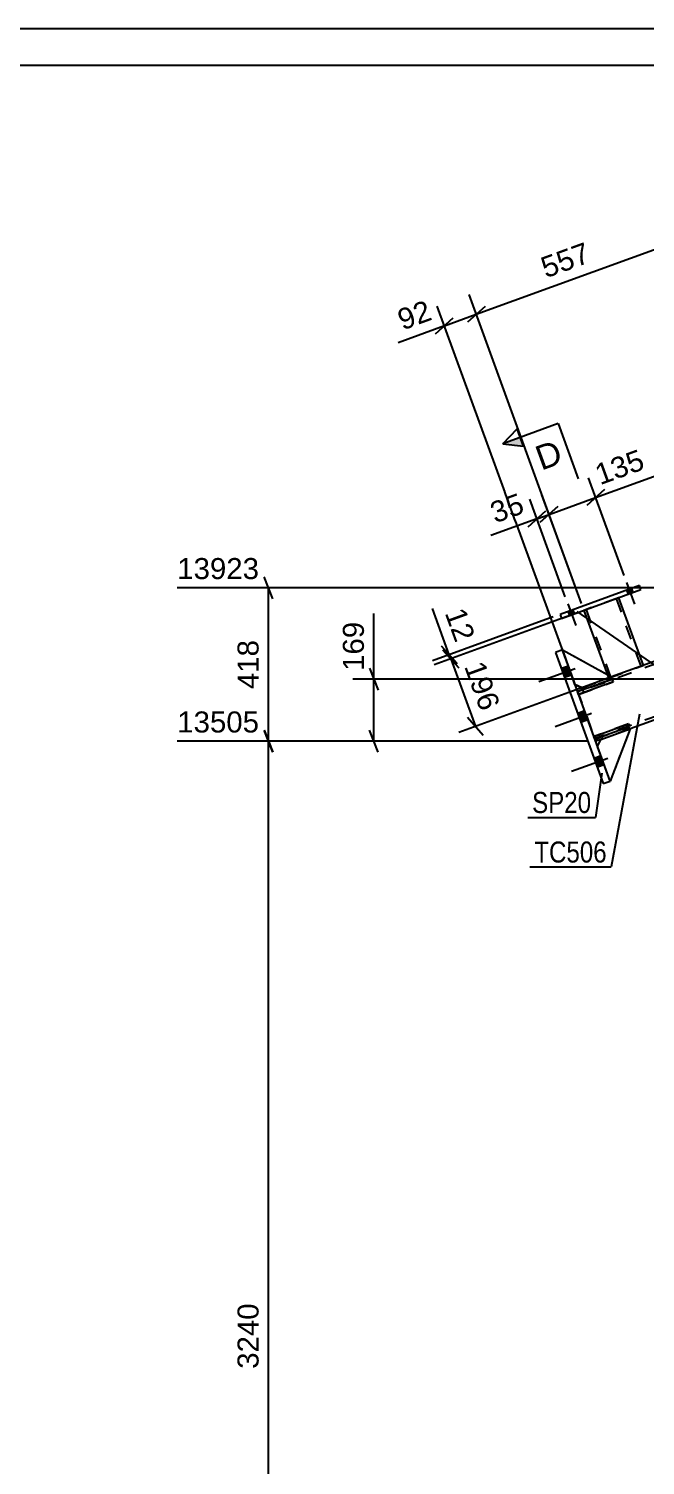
# Model space of a CAD drawing. Header units: millimetres. Extents: x -353 to 488, y -226 to 368.
# Drawn here: x -113 to -29, y 172.8 to 368.4 of the extents above; entities that cross this region are included whole.
import ezdxf

# ---------------------------------------------------------------- set-up
doc = ezdxf.new("R2010")
doc.units = ezdxf.units.MM
doc.linetypes.add('DXK_LINE_DOT2', pattern=[3.9198, 1.9599, -1.9599])
doc.styles.add('Arial', font='ARIAL.TTF', dxfattribs={"height": 0.2})
doc.styles.add('Arial Narrow', font='ARIALN.TTF', dxfattribs={"height": 0.2})

# ---------------------------------------------------------------- blocks, each defined once
blk = doc.blocks.new('Unknown-284857872-7001')
at = {"color": 5, "linetype": 'Continuous'}
for p, q in [((488.14, 368.39), (-352.86, 368.39)), ((483.14, 363.39), (-347.86, 363.39))]:
    blk.add_line(p, q, dxfattribs=at)
blk = doc.blocks.new('Part-284857872-1280 - 1136')
at = {"color": 2, "linetype": 'Continuous'}
for p, q in [((-29.83, 292.56), (-40.63, 288.63)), ((-40.43, 288.07), (-29.62, 292)), ((-29.62, 292), (-29.83, 292.56)), ((-40.63, 288.63), (-40.43, 288.07))]:
    blk.add_line(p, q, dxfattribs=at)
blk = doc.blocks.new('Part-284857872-1279 - 1136')
at = {"color": 7, "linetype": 'DXK_LINE_DOT2'}
for p, q in [((-32.67, 290.89), (-37.37, 289.18)), ((-29.6, 281.57), (-32.96, 290.79)), ((-37.09, 289.28), (-33.74, 280.07)), ((-34.18, 280.4), (-34.02, 279.96)), ((-34.02, 279.96), (-29.32, 281.67)), ((-29.32, 281.67), (-29.32, 281.68)), ((-29.32, 281.68), (-29.32, 281.67))]:
    blk.add_line(p, q, dxfattribs=at)
at = {"color": 2, "linetype": 'Continuous'}
for p, q in [((-32.67, 290.89), (-29.32, 281.68)), ((-37.37, 289.18), (-34.18, 280.4))]:
    blk.add_line(p, q, dxfattribs=at)
blk = doc.blocks.new('Part-284857872-1301 - 1136')
at = {"color": 7, "linetype": 'DXK_LINE_DOT2'}
for p, q in [((-33.64, 280.11), (-40.31, 283.8)), ((-40.31, 283.8), (-38.6, 279.1)), ((-37.64, 278.65), (-33.64, 280.11)), ((-38.6, 279.1), (-37.64, 278.65))]:
    blk.add_line(p, q, dxfattribs=at)
blk = doc.blocks.new('Part-284857872-1303 - 1136')
at = {"color": 7, "linetype": 'DXK_LINE_DOT2'}
for p, q in [((-35.07, 271.6), (-31.08, 273.06)), ((-31.08, 273.06), (-33.81, 265.94)), ((-35.52, 270.64), (-35.07, 271.6)), ((-33.81, 265.94), (-35.52, 270.64))]:
    blk.add_line(p, q, dxfattribs=at)
blk = doc.blocks.new('Part-284857872-1297 - 1136')
at = {"color": 7, "linetype": 'DXK_LINE_DOT2'}
for p, q in [((-33.54, 279.82), (-38.24, 278.11)), ((-33.4, 279.45), (-33.54, 279.82)), ((-38.24, 278.11), (-38.1, 277.74)), ((-38.1, 277.74), (-33.4, 279.45)), ((-37.4, 277.99), (-37.53, 278.37))]:
    blk.add_line(p, q, dxfattribs=at)
blk = doc.blocks.new('Part-284857872-1226 - 1136')
at = {"color": 7, "linetype": 'DXK_LINE_DOT2'}
for p, q in [((-12.5, 287.8), (-16.91, 286.2)), ((-12.5, 279.82), (-12.5, 287.8)), ((-12.5, 287.38), (-38.2, 278.02)), ((-33.64, 280.11), (-37.64, 278.65)), ((-12.5, 280.25), (-35.91, 271.72)), ((-12.5, 279.82), (-14.34, 279.15)), ((-38.34, 278.4), (-35.78, 271.35)), ((-31.08, 273.06), (-35.07, 271.6))]:
    blk.add_line(p, q, dxfattribs=at)
at = {"color": 2, "linetype": 'Continuous'}
for p, q in [((-16.91, 286.2), (-33.64, 280.11)), ((-37.64, 278.65), (-38.34, 278.4)), ((-14.34, 279.15), (-31.08, 273.06)), ((-35.07, 271.6), (-35.78, 271.35))]:
    blk.add_line(p, q, dxfattribs=at)
blk = doc.blocks.new('Part-284857872-1300 - 1136')
at = {"color": 2, "linetype": 'Continuous'}
for p, q in [((-36.02, 272.01), (-31.32, 273.72)), ((-35.88, 271.63), (-36.02, 272.01)), ((-31.18, 273.34), (-35.88, 271.63)), ((-31.32, 273.72), (-31.18, 273.34))]:
    blk.add_line(p, q, dxfattribs=at)
at = {"color": 7, "linetype": 'DXK_LINE_DOT2'}
blk.add_line((-35.17, 271.89), (-35.31, 272.26), dxfattribs=at)
blk = doc.blocks.new('Part-284857872-1299 - 1136')
at = {"color": 2, "linetype": 'Continuous'}
for p, q in [((-38.24, 278.11), (-33.54, 279.82)), ((-33.54, 279.82), (-33.4, 279.45)), ((-38.1, 277.74), (-38.24, 278.11)), ((-33.4, 279.45), (-38.1, 277.74))]:
    blk.add_line(p, q, dxfattribs=at)
at = {"color": 7, "linetype": 'DXK_LINE_DOT2'}
blk.add_line((-37.4, 277.99), (-37.53, 278.37), dxfattribs=at)
blk = doc.blocks.new('Part-284857872-1298 - 1136')
at = {"color": 7, "linetype": 'DXK_LINE_DOT2'}
for p, q in [((-31.32, 273.72), (-36.02, 272.01)), ((-36.02, 272.01), (-35.88, 271.63)), ((-35.88, 271.63), (-31.18, 273.34)), ((-35.17, 271.89), (-35.31, 272.26)), ((-31.18, 273.34), (-31.32, 273.72))]:
    blk.add_line(p, q, dxfattribs=at)
blk = doc.blocks.new('Part-284857872-1241 - 1136')
at = {"color": 2, "linetype": 'Continuous'}
for p, q in [((-40.31, 283.8), (-41.25, 283.46)), ((-33.81, 265.94), (-40.31, 283.8)), ((-41.25, 283.46), (-34.75, 265.6)), ((-34.75, 265.6), (-33.81, 265.94))]:
    blk.add_line(p, q, dxfattribs=at)
blk = doc.blocks.new('Part-284857872-1302 - 1136')
at = {"color": 2, "linetype": 'Continuous'}
for p, q in [((-40.31, 283.8), (-33.64, 280.11)), ((-33.64, 280.11), (-37.64, 278.65)), ((-37.64, 278.65), (-38.6, 279.1))]:
    blk.add_line(p, q, dxfattribs=at)
at = {"color": 7, "linetype": 'DXK_LINE_DOT2'}
blk.add_line((-38.6, 279.1), (-40.31, 283.8), dxfattribs=at)
blk = doc.blocks.new('Part-284857872-1304 - 1136')
at = {"color": 2, "linetype": 'Continuous'}
for p, q in [((-35.07, 271.6), (-31.08, 273.06)), ((-31.08, 273.06), (-33.81, 265.94)), ((-35.52, 270.64), (-35.07, 271.6))]:
    blk.add_line(p, q, dxfattribs=at)
at = {"color": 7, "linetype": 'DXK_LINE_DOT2'}
blk.add_line((-33.81, 265.94), (-35.52, 270.64), dxfattribs=at)
blk = doc.blocks.new('Bolt-284857872-1317 - 1136')
at = {"linetype": 'Continuous'}
for points in [[(-39.06, 280.37), (-39.5, 281.59), (-40.44, 281.25), (-40, 280.03)], [(-39.06, 280.37), (-39.5, 281.59), (-40.44, 281.25), (-40, 280.03)], [(-39.06, 280.37), (-39.5, 281.59), (-40.44, 281.25), (-40, 280.03)], [(-36.84, 274.26), (-37.28, 275.48), (-38.22, 275.14), (-37.78, 273.92)], [(-36.84, 274.26), (-37.28, 275.48), (-38.22, 275.14), (-37.78, 273.92)], [(-34.61, 268.15), (-35.06, 269.37), (-36, 269.03), (-35.55, 267.81)], [(-34.61, 268.15), (-35.06, 269.37), (-36, 269.03), (-35.55, 267.81)], [(-34.61, 268.15), (-35.06, 269.37), (-36, 269.03), (-35.55, 267.81)]]:
    blk.add_hatch(color=1, dxfattribs=at).paths.add_polyline_path(points)
at = {"color": 1, "linetype": 'Continuous'}
for p, q in [((-38.58, 281.24), (-43.51, 279.44)), ((-38.58, 281.24), (-43.51, 279.44)), ((-38.58, 281.24), (-43.51, 279.44)), ((-39.5, 281.59), (-40.44, 281.25)), ((-39.5, 281.59), (-40.44, 281.25)), ((-39.5, 281.59), (-40.44, 281.25)), ((-39.06, 280.37), (-40, 280.03)), ((-39.06, 280.37), (-40, 280.03)), ((-39.06, 280.37), (-40, 280.03)), ((-36.35, 275.13), (-41.29, 273.33)), ((-36.35, 275.13), (-41.29, 273.33)), ((-37.28, 275.48), (-38.22, 275.14)), ((-37.28, 275.48), (-38.22, 275.14)), ((-36.84, 274.26), (-37.78, 273.92)), ((-36.84, 274.26), (-37.78, 273.92)), ((-34.13, 269.02), (-39.06, 267.22)), ((-34.13, 269.02), (-39.06, 267.22)), ((-34.13, 269.02), (-39.06, 267.22)), ((-35.06, 269.37), (-36, 269.03)), ((-35.06, 269.37), (-36, 269.03)), ((-35.06, 269.37), (-36, 269.03)), ((-34.61, 268.15), (-35.55, 267.81)), ((-34.61, 268.15), (-35.55, 267.81)), ((-34.61, 268.15), (-35.55, 267.81))]:
    blk.add_line(p, q, dxfattribs=at)
blk = doc.blocks.new('Bolt-284857872-1323 - 1136')
at = {"linetype": 'Continuous'}
for points in [[(-30.91, 292.17), (-31.56, 291.93), (-31.36, 291.37), (-30.7, 291.61)], [(-30.91, 292.17), (-31.56, 291.93), (-31.36, 291.37), (-30.7, 291.61)], [(-38.89, 289.26), (-39.55, 289.02), (-39.35, 288.46), (-38.69, 288.7)], [(-38.89, 289.26), (-39.55, 289.02), (-39.35, 288.46), (-38.69, 288.7)]]:
    blk.add_hatch(color=1, dxfattribs=at).paths.add_polyline_path(points)
at = {"color": 1, "linetype": 'Continuous'}
for p, q in [((-31.58, 292.99), (-30.5, 290.03)), ((-31.58, 292.99), (-30.5, 290.03)), ((-31.56, 291.93), (-31.36, 291.37)), ((-31.56, 291.93), (-31.36, 291.37)), ((-30.91, 292.17), (-30.7, 291.61)), ((-30.91, 292.17), (-30.7, 291.61)), ((-39.56, 290.08), (-38.49, 287.12)), ((-39.56, 290.08), (-38.49, 287.12)), ((-39.55, 289.02), (-39.35, 288.46)), ((-39.55, 289.02), (-39.35, 288.46)), ((-38.89, 289.26), (-38.69, 288.7)), ((-38.89, 289.26), (-38.69, 288.7))]:
    blk.add_line(p, q, dxfattribs=at)
blk = doc.blocks.new('StraightDimension-284857872-19759 - 1136')
at = {"color": 7, "linetype": 'Continuous'}
for p, q in [((-39.91, 291.02), (-44.75, 304.33)), ((-40.93, 303.33), (-43.33, 301.17)), ((-37.71, 290.12), (-43.1, 304.93)), ((-44.98, 300.57), (-42.57, 302.73)), ((-43.77, 301.65), (-42.13, 302.25))]:
    blk.add_line(p, q, dxfattribs=at)
at = {"color": 0}
blk.add_wipeout([(-44.52, 302.18), (-45.96, 306.12), (-51.27, 304.19), (-49.83, 300.24)], dxfattribs=at)
at = {"color": 7, "linetype": 'Continuous'}
blk.add_line((-43.77, 301.65), (-50.07, 299.36), dxfattribs=at)
blk.add_line((-43.77, 301.65), (-50.07, 299.36), dxfattribs=at)
at = {"color": 3, "style": 'Arial'}
blk.add_text('35', height=2.865, rotation=20.002, dxfattribs=at).set_placement((-49.47, 301.01))
blk = doc.blocks.new('StraightDimension-284857872-19063 - 1136')
at = {"color": 7, "linetype": 'Continuous'}
for p, q in [((-79.72, 290.74), (-80.92, 293.74)), ((-13.5, 292.24), (-92.74, 292.24)), ((-80.32, 271.35), (-80.32, 292.24)), ((-80.92, 272.85), (-79.72, 269.85)), ((-36.78, 271.35), (-92.74, 271.35))]:
    blk.add_line(p, q, dxfattribs=at)
at = {"color": 0, "linetype": 'Continuous'}
blk.add_wipeout([(-81.02, 292.84), (-81.02, 297.04), (-93.34, 297.04), (-93.34, 292.84)], dxfattribs=at)
at = {"color": 0}
blk.add_wipeout([(-81.07, 285.73), (-85.27, 285.73), (-85.27, 277.86), (-81.07, 277.86)], dxfattribs=at)
at = {"color": 3, "linetype": 'Continuous', "style": 'Arial'}
blk.add_text('13923', height=2.865, dxfattribs=at).set_placement((-92.74, 293.44))
at = {"color": 3, "style": 'Arial'}
blk.add_text('418', height=2.865, rotation=90.0002, dxfattribs=at).set_placement((-81.67, 278.46))
blk = doc.blocks.new('StraightDimension-284857872-19064 - 1136')
at = {"color": 7, "linetype": 'Continuous'}
for p, q in [((-79.72, 269.85), (-80.92, 272.85)), ((-36.78, 271.35), (-92.74, 271.35)), ((-80.32, 109.35), (-80.32, 271.35)), ((-80.92, 110.85), (-79.72, 107.85)), ((-25.03, 109.35), (-92.74, 109.35))]:
    blk.add_line(p, q, dxfattribs=at)
at = {"color": 0, "linetype": 'Continuous'}
blk.add_wipeout([(-81.02, 271.95), (-81.02, 276.15), (-93.34, 276.15), (-93.34, 271.95)], dxfattribs=at)
at = {"color": 0}
blk.add_wipeout([(-81.07, 195.39), (-85.27, 195.39), (-85.27, 185.3), (-81.07, 185.3)], dxfattribs=at)
at = {"color": 3, "linetype": 'Continuous', "style": 'Arial'}
blk.add_text('13505', height=2.865, dxfattribs=at).set_placement((-92.74, 272.55))
at = {"color": 3, "style": 'Arial'}
blk.add_text('3240', height=2.865, rotation=90.0002, dxfattribs=at).set_placement((-81.67, 185.9))
blk = doc.blocks.new('StraightDimension-284857872-19758 - 1136')
at = {"color": 7, "linetype": 'Continuous'}
for p, q in [((-31.92, 293.93), (-36.76, 307.24)), ((-34.58, 305.63), (-36.99, 303.48)), ((-43.33, 301.17), (-40.93, 303.33)), ((-37.71, 290.12), (-43.1, 304.93)), ((-42.13, 302.25), (-35.79, 304.56))]:
    blk.add_line(p, q, dxfattribs=at)
at = {"color": 0}
blk.add_wipeout([(-28.15, 308.13), (-29.59, 312.08), (-36.99, 309.39), (-35.55, 305.44)], dxfattribs=at)
at = {"color": 7, "linetype": 'Continuous'}
blk.add_line((-35.79, 304.56), (-27.4, 307.61), dxfattribs=at)
blk.add_line((-35.79, 304.56), (-27.4, 307.61), dxfattribs=at)
at = {"color": 3, "style": 'Arial'}
blk.add_text('135', height=2.865, rotation=20.002, dxfattribs=at).set_placement((-35.19, 306.21))
blk = doc.blocks.new('StraightDimension-284857872-21582 - 1136')
at = {"color": 7, "linetype": 'Continuous'}
for p, q in [((-38.31, 288.84), (-57.77, 281.76)), ((-56.59, 283.78), (-54.43, 281.37)), ((-55.51, 282.58), (-52.16, 273.37)), ((-34.96, 279.63), (-54.41, 272.55)), ((-51.08, 272.16), (-53.24, 274.57))]:
    blk.add_line(p, q, dxfattribs=at)
at = {"color": 0}
blk.add_wipeout([(-51.78, 274.53), (-47.84, 275.97), (-50.53, 283.36), (-54.48, 281.93)], dxfattribs=at)
at = {"color": 3, "style": 'Arial'}
blk.add_text('196', height=2.865, rotation=-69.9983, dxfattribs=at).set_placement((-53.71, 281.57))
blk = doc.blocks.new('StraightDimension-284857872-21583 - 1136')
at = {"color": 7, "linetype": 'Continuous'}
for p, q in [((-41.57, 288.29), (-57.97, 282.32)), ((-38.31, 288.84), (-57.77, 281.76)), ((-56.79, 284.35), (-54.64, 281.94)), ((-54.43, 281.37), (-56.59, 283.78)), ((-55.72, 283.14), (-55.51, 282.58))]:
    blk.add_line(p, q, dxfattribs=at)
at = {"color": 0}
blk.add_wipeout([(-55.19, 283.89), (-51.24, 285.33), (-53.18, 290.63), (-57.12, 289.2)], dxfattribs=at)
at = {"color": 7, "linetype": 'Continuous'}
blk.add_line((-55.72, 283.14), (-58.01, 289.43), dxfattribs=at)
blk.add_line((-55.72, 283.14), (-58.01, 289.43), dxfattribs=at)
at = {"color": 3, "style": 'Arial'}
blk.add_text('12', height=2.865, rotation=-69.9983, dxfattribs=at).set_placement((-56.35, 288.84))
blk = doc.blocks.new('StraightDimension-284857872-22024 - 1136')
at = {"color": 7, "linetype": 'Continuous'}
for p, q in [((-13.5, 279.82), (-68.83, 279.82)), ((-66.58, 281.32), (-65.38, 278.32)), ((-65.98, 271.35), (-65.98, 279.82)), ((-65.38, 269.85), (-66.58, 272.85)), ((-36.78, 271.35), (-68.83, 271.35))]:
    blk.add_line(p, q, dxfattribs=at)
at = {"color": 0}
blk.add_wipeout([(-66.73, 288.22), (-70.93, 288.22), (-70.93, 280.34), (-66.73, 280.34)], dxfattribs=at)
at = {"color": 7, "linetype": 'Continuous'}
blk.add_line((-65.98, 279.82), (-65.98, 288.74), dxfattribs=at)
blk.add_line((-65.98, 279.82), (-65.98, 288.74), dxfattribs=at)
at = {"color": 3, "style": 'Arial'}
blk.add_text('169', height=2.865, rotation=90.0002, dxfattribs=at).set_placement((-67.33, 280.94))
blk = doc.blocks.new('StraightDimension-284857872-35059 - 1136')
at = {"color": 7, "linetype": 'Continuous'}
for p, q in [((-14.46, 307.63), (-26.86, 341.7)), ((-52.05, 329.5), (-25.89, 339.02)), ((-27.09, 337.94), (-24.68, 340.1)), ((-37.71, 290.12), (-53.02, 332.18)), ((-50.84, 330.58), (-53.25, 328.42))]:
    blk.add_line(p, q, dxfattribs=at)
at = {"color": 0}
blk.add_wipeout([(-35.53, 336.31), (-36.96, 340.26), (-44.36, 337.56), (-42.92, 333.62)], dxfattribs=at)
at = {"color": 3, "style": 'Arial'}
blk.add_text('557', height=2.865, rotation=20.002, dxfattribs=at).set_placement((-42.56, 334.39))
blk = doc.blocks.new('StraightDimension-284857872-35060 - 1136')
at = {"color": 7, "linetype": 'Continuous'}
for p, q in [((-38.68, 279.34), (-57.34, 330.6)), ((-37.71, 290.12), (-53.02, 332.18)), ((-57.57, 326.85), (-55.16, 329)), ((-56.37, 327.93), (-52.05, 329.5)), ((-50.84, 330.58), (-53.25, 328.42))]:
    blk.add_line(p, q, dxfattribs=at)
at = {"color": 0}
blk.add_wipeout([(-57.12, 328.45), (-58.56, 332.4), (-63.86, 330.47), (-62.43, 326.52)], dxfattribs=at)
at = {"color": 7, "linetype": 'Continuous'}
blk.add_line((-56.37, 327.93), (-62.66, 325.63), dxfattribs=at)
blk.add_line((-56.37, 327.93), (-62.66, 325.63), dxfattribs=at)
at = {"color": 3, "style": 'Arial'}
blk.add_text('92', height=2.865, rotation=20.002, dxfattribs=at).set_placement((-62.07, 327.29))
blk = doc.blocks.new('Mark-284857872-21417 - 1136')
at = {"color": 0}
blk.add_wipeout([(-36.39, 261.59), (-36.39, 264.59), (-44.43, 264.59), (-44.43, 261.59)], dxfattribs=at)
blk.add_wipeout([(-36.39, 261.59), (-36.39, 264.59), (-44.43, 264.59), (-44.43, 261.59)], dxfattribs=at)
at = {"color": 30, "linetype": 'Continuous'}
for p in [(-34.95, 267.03), (-45.03, 260.99)]:
    blk.add_line(p, (-35.79, 260.99), dxfattribs=at)
at = {"color": 3, "style": 'Arial Narrow'}
blk.add_text('SP20', height=2.863, dxfattribs=at).set_placement((-44.43, 261.59))
blk = doc.blocks.new('Mark-284857872-21421 - 1136')
at = {"color": 0}
blk.add_wipeout([(-34.26, 254.84), (-34.26, 257.84), (-44.13, 257.84), (-44.13, 254.84)], dxfattribs=at)
blk.add_wipeout([(-34.26, 254.84), (-34.26, 257.84), (-44.13, 257.84), (-44.13, 254.84)], dxfattribs=at)
at = {"color": 30, "linetype": 'Continuous'}
for p in [(-29.83, 275.06), (-44.73, 254.24)]:
    blk.add_line(p, (-33.66, 254.24), dxfattribs=at)
at = {"color": 3, "style": 'Arial Narrow'}
blk.add_text('TC506', height=2.863, dxfattribs=at).set_placement((-44.13, 254.84))
blk = doc.blocks.new('SectionMark-284857872-21795 - 1136')
at = {"linetype": 'Continuous'}
blk.add_hatch(color=6, dxfattribs=at).paths.add_polyline_path([(-46.05, 312.74), (-45.62, 311.56), (-48.4, 311.88)])
at = {"color": 6, "linetype": 'Continuous'}
for p, q in [((-48.4, 311.88), (-46.48, 313.91)), ((-45.62, 311.56), (-46.48, 313.91)), ((-48.4, 311.88), (-45.62, 311.56)), ((-23.59, 251.01), (-26.36, 251.33))]:
    blk.add_line(p, q, dxfattribs=at)
at = {"color": 0, "linetype": 'Continuous'}
for points in [[(-40.03, 309.34), (-41.22, 312.63), (-44.39, 311.48), (-43.19, 308.19)], [(-20.38, 255.37), (-21.58, 258.66), (-24.75, 257.51), (-23.55, 254.22)]]:
    blk.add_wipeout(points, dxfattribs=at)
at = {"linetype": 'Continuous'}
blk.add_hatch(color=6, dxfattribs=at).paths.add_polyline_path([(-24.44, 253.36), (-24.01, 252.19), (-26.36, 251.33)])
at = {"color": 6, "linetype": 'Continuous'}
for p, q in [((-40.88, 314.62), (-48.4, 311.88)), ((-40.88, 314.62), (-38.15, 307.1)), ((-18.85, 254.07), (-21.58, 261.58)), ((-18.85, 254.07), (-26.36, 251.33)), ((-26.36, 251.33), (-24.44, 253.36)), ((-24.44, 253.36), (-23.59, 251.01))]:
    blk.add_line(p, q, dxfattribs=at)
at = {"color": 3, "linetype": 'Continuous', "style": 'Arial'}
for p in [(-43.19, 308.19), (-23.55, 254.22)]:
    blk.add_text('D', height=3.34, rotation=20.002, dxfattribs=at).set_placement(p)
blk = doc.blocks.new('Mark-284857872-29814 - 1136')
at = {"color": 0}
blk.add_wipeout([(-0.37, 270.31), (-0.37, 273.31), (-9.87, 273.31), (-9.87, 270.31)], dxfattribs=at)
blk.add_wipeout([(-0.37, 270.31), (-0.37, 273.31), (-9.87, 273.31), (-9.87, 270.31)], dxfattribs=at)
at = {"color": 30, "linetype": 'Continuous'}
for p, q in [((-38.34, 289.01), (-10.47, 269.71)), ((-10.47, 269.71), (0.23, 269.71))]:
    blk.add_line(p, q, dxfattribs=at)
at = {"color": 3, "style": 'Arial Narrow'}
blk.add_text('PL580', height=2.863, dxfattribs=at).set_placement((-9.87, 270.31))

msp = doc.modelspace()

# ---------------------------------------------------------------- block references
for name in ['Unknown-284857872-7001', 'Part-284857872-1280 - 1136', 'Bolt-284857872-1323 - 1136', 'Part-284857872-1279 - 1136', 'Part-284857872-1226 - 1136', 'Part-284857872-1241 - 1136', 'Part-284857872-1301 - 1136', 'Part-284857872-1302 - 1136', 'Bolt-284857872-1317 - 1136', 'Part-284857872-1297 - 1136', 'Part-284857872-1299 - 1136', 'Part-284857872-1300 - 1136', 'Part-284857872-1298 - 1136', 'Part-284857872-1303 - 1136', 'Part-284857872-1304 - 1136']:
    msp.add_blockref(name, (0, 0))

# ---------------------------------------------------------------- next in the draw order: block references
msp.add_blockref('StraightDimension-284857872-19759 - 1136', (0, 0))

# ---------------------------------------------------------------- next in the draw order: block references
msp.add_blockref('StraightDimension-284857872-19063 - 1136', (0, 0))

# ---------------------------------------------------------------- next in the draw order: block references
for name in ['StraightDimension-284857872-19758 - 1136', 'StraightDimension-284857872-19064 - 1136']:
    msp.add_blockref(name, (0, 0))

# ---------------------------------------------------------------- next in the draw order: block references
for name in ['StraightDimension-284857872-21582 - 1136', 'Mark-284857872-21417 - 1136']:
    msp.add_blockref(name, (0, 0))

# ---------------------------------------------------------------- next in the draw order: block references
msp.add_blockref('StraightDimension-284857872-21583 - 1136', (0, 0))

# ---------------------------------------------------------------- next in the draw order: block references
for name in ['StraightDimension-284857872-35059 - 1136', 'StraightDimension-284857872-22024 - 1136']:
    msp.add_blockref(name, (0, 0))

# ---------------------------------------------------------------- next in the draw order: block references
for name in ['StraightDimension-284857872-35060 - 1136', 'Mark-284857872-21421 - 1136']:
    msp.add_blockref(name, (0, 0))

# ---------------------------------------------------------------- next in the draw order: block references
msp.add_blockref('SectionMark-284857872-21795 - 1136', (0, 0))

# ---------------------------------------------------------------- next in the draw order: block references
msp.add_blockref('Mark-284857872-29814 - 1136', (0, 0))

doc.saveas('drawing.dxf')
